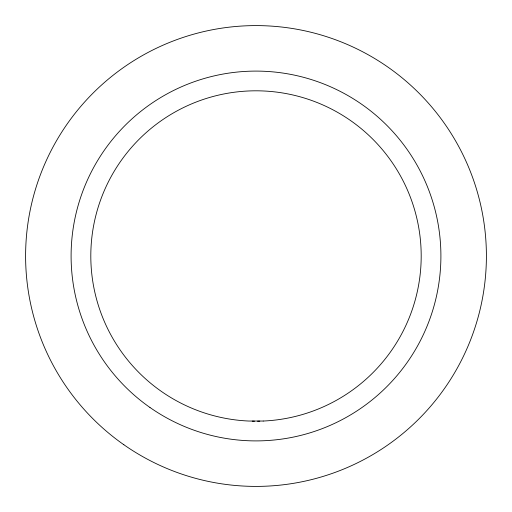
<?xml version="1.0" encoding="UTF-8"?>
<svg xmlns="http://www.w3.org/2000/svg" width="512" height="512" viewBox="0 0 512 512"><rect width="100%" height="100%" fill="white"/><g stroke="black" fill="none" stroke-linecap="round" stroke-linejoin="round"><path stroke-width="0.77" d="M259.789 421.152A165.19 165.19 0 0 1 257.517 421.184M254.483 421.184A165.19 165.19 0 0 1 252.211 421.152M263.206 421.037L248.794 421.037A165.19 165.19 0 0 1 114.157 171.334A165.19 165.19 0 0 1 397.843 171.334A165.19 165.19 0 0 1 263.206 421.037M123.846 444.73A230.4 230.4 0 0 0 485.523 276.083A230.4 230.4 0 0 0 158.63 47.187A230.4 230.4 0 0 0 123.846 444.73M149.946 407.462A184.902 184.902 0 0 0 440.198 272.115A184.902 184.902 0 0 0 177.856 88.422A184.902 184.902 0 0 0 149.946 407.462"/></g></svg>
